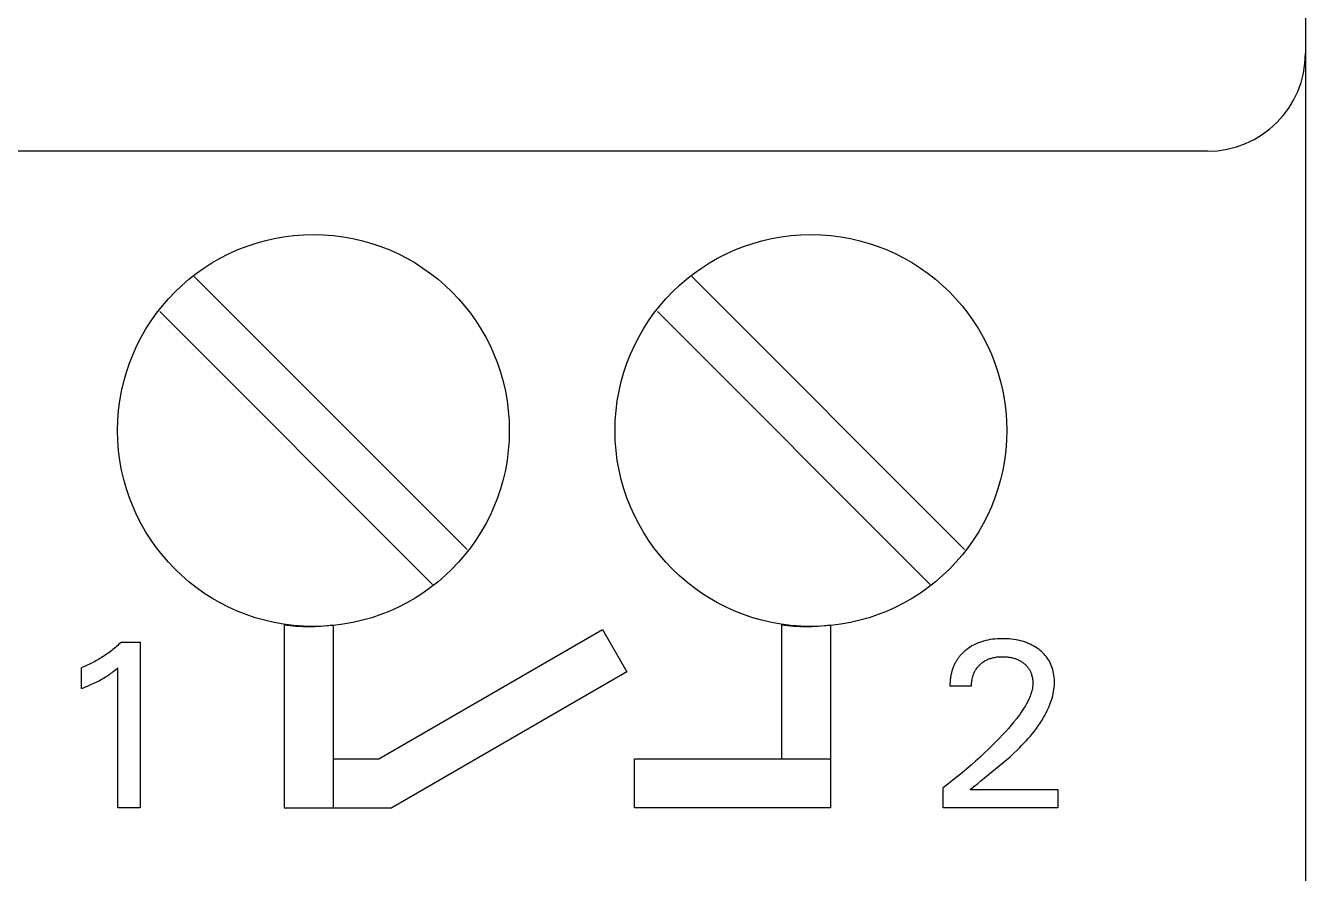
# Model space of a CAD drawing. Extents: x 0 to 420, y 0 to 297.
# Drawn here: x 181.23 to 194.3, y 163.63 to 172.28 of the extents above; entities that cross this region are included whole.
import ezdxf

# ---------------------------------------------------------------- set-up
doc = ezdxf.new("R2010")
doc.units = 0
doc.header["$LTSCALE"] = 23.1
doc.layers.add('10000_FRONT', color=7, linetype='CONTINUOUS')

msp = doc.modelspace()

# ---------------------------------------------------------------- linework, layer by layer
at = {"layer": '10000_FRONT', "color": 7, "linetype": 'CONTINUOUS'}
for p, q in [((194.3, 249), (194.3, 161)), ((193.3, 171), (159.8, 171)), ((185.738, 166.936), (182.953, 169.721)), ((190.818, 166.936), (188.033, 169.721)), ((182.602, 169.364), (185.387, 166.579)), ((187.682, 169.364), (190.467, 166.579)), ((183.87, 166.166), (183.87, 164.3)), ((184.37, 166.166), (184.37, 164.3)), ((188.95, 166.166), (188.95, 164.8)), ((189.45, 166.166), (189.45, 164.3)), ((182.207, 165.99), (182.195, 165.979)), ((182.207, 165.99), (182.4, 165.99)), ((182.4, 165.99), (182.4, 164.3)), ((184.836, 164.8), (187.12, 166.119)), ((187.12, 166.119), (187.37, 165.686)), ((190.993, 165.995), (190.972, 165.988)), ((191.014, 166.001), (190.993, 165.995)), ((191.035, 166.007), (191.014, 166.001)), ((191.057, 166.012), (191.035, 166.007)), ((191.081, 166.016), (191.057, 166.012)), ((191.106, 166.019), (191.081, 166.016)), ((191.13, 166.022), (191.106, 166.019)), ((191.154, 166.024), (191.13, 166.022)), ((191.179, 166.025), (191.154, 166.024)), ((191.204, 166.025), (191.179, 166.025)), ((191.228, 166.025), (191.204, 166.025)), ((191.252, 166.024), (191.228, 166.025)), ((191.275, 166.023), (191.252, 166.024)), ((191.299, 166.02), (191.275, 166.023)), ((191.323, 166.017), (191.299, 166.02)), ((191.347, 166.013), (191.323, 166.017)), ((191.368, 166.009), (191.347, 166.013)), ((191.389, 166.004), (191.368, 166.009)), ((191.41, 165.999), (191.389, 166.004)), ((191.43, 165.992), (191.41, 165.999)), ((191.451, 165.985), (191.43, 165.992)), ((182.057, 165.866), (182.043, 165.857)), ((182.07, 165.875), (182.057, 165.866)), ((182.083, 165.885), (182.07, 165.875)), ((182.096, 165.895), (182.083, 165.885)), ((182.109, 165.905), (182.096, 165.895)), ((182.122, 165.915), (182.109, 165.905)), ((182.134, 165.925), (182.122, 165.915)), ((182.147, 165.935), (182.134, 165.925)), ((182.159, 165.946), (182.147, 165.935)), ((182.171, 165.957), (182.159, 165.946)), ((182.183, 165.968), (182.171, 165.957)), ((182.195, 165.979), (182.183, 165.968)), ((190.783, 165.863), (190.777, 165.857)), ((190.788, 165.869), (190.783, 165.863)), ((190.794, 165.875), (190.788, 165.869)), ((190.8, 165.88), (190.794, 165.875)), ((190.806, 165.886), (190.8, 165.88)), ((190.812, 165.892), (190.806, 165.886)), ((190.818, 165.897), (190.812, 165.892)), ((190.824, 165.902), (190.818, 165.897)), ((190.841, 165.916), (190.824, 165.902)), ((190.858, 165.928), (190.841, 165.916)), ((190.875, 165.94), (190.858, 165.928)), ((190.893, 165.951), (190.875, 165.94)), ((190.912, 165.961), (190.893, 165.951)), ((190.931, 165.971), (190.912, 165.961)), ((190.951, 165.98), (190.931, 165.971)), ((190.972, 165.988), (190.951, 165.98)), ((191.471, 165.977), (191.451, 165.985)), ((191.489, 165.969), (191.471, 165.977)), ((191.507, 165.96), (191.489, 165.969)), ((191.525, 165.95), (191.507, 165.96)), ((191.543, 165.94), (191.525, 165.95)), ((191.559, 165.929), (191.543, 165.94)), ((191.576, 165.917), (191.559, 165.929)), ((191.59, 165.906), (191.576, 165.917)), ((191.604, 165.894), (191.59, 165.906)), ((191.618, 165.881), (191.604, 165.894)), ((191.631, 165.868), (191.618, 165.881)), ((191.643, 165.854), (191.631, 165.868)), ((181.815, 165.735), (181.8, 165.729)), ((181.8, 165.517), (181.8, 165.729)), ((181.83, 165.741), (181.815, 165.735)), ((181.845, 165.747), (181.83, 165.741)), ((181.86, 165.754), (181.845, 165.747)), ((181.875, 165.761), (181.86, 165.754)), ((181.889, 165.768), (181.875, 165.761)), ((181.904, 165.775), (181.889, 165.768)), ((181.918, 165.782), (181.904, 165.775)), ((181.933, 165.79), (181.918, 165.782)), ((181.947, 165.798), (181.933, 165.79)), ((181.961, 165.805), (181.947, 165.798)), ((181.975, 165.814), (181.961, 165.805)), ((181.989, 165.822), (181.975, 165.814)), ((182.003, 165.83), (181.989, 165.822)), ((182.016, 165.839), (182.003, 165.83)), ((182.03, 165.848), (182.016, 165.839)), ((182.043, 165.857), (182.03, 165.848)), ((182.154, 165.713), (182.172, 165.728)), ((182.172, 164.3), (182.172, 165.728)), ((190.703, 165.734), (190.7, 165.726)), ((190.707, 165.742), (190.703, 165.734)), ((190.71, 165.75), (190.707, 165.742)), ((190.714, 165.758), (190.71, 165.75)), ((190.717, 165.766), (190.714, 165.758)), ((190.721, 165.774), (190.717, 165.766)), ((190.725, 165.782), (190.721, 165.774)), ((190.729, 165.789), (190.725, 165.782)), ((190.734, 165.797), (190.729, 165.789)), ((190.738, 165.804), (190.734, 165.797)), ((190.743, 165.811), (190.738, 165.804)), ((190.747, 165.818), (190.743, 165.811)), ((190.752, 165.825), (190.747, 165.818)), ((190.757, 165.831), (190.752, 165.825)), ((190.762, 165.838), (190.757, 165.831)), ((190.767, 165.844), (190.762, 165.838)), ((190.772, 165.85), (190.767, 165.844)), ((190.777, 165.857), (190.772, 165.85)), ((190.943, 165.723), (190.948, 165.73)), ((190.948, 165.73), (190.953, 165.736)), ((190.953, 165.736), (190.959, 165.743)), ((190.959, 165.743), (190.964, 165.749)), ((190.964, 165.749), (190.97, 165.755)), ((190.97, 165.755), (190.977, 165.761)), ((190.977, 165.761), (190.984, 165.768)), ((190.984, 165.768), (190.991, 165.774)), ((190.991, 165.774), (190.999, 165.78)), ((190.999, 165.78), (191.007, 165.786)), ((191.007, 165.786), (191.015, 165.792)), ((191.015, 165.792), (191.023, 165.797)), ((191.023, 165.797), (191.031, 165.802)), ((191.031, 165.802), (191.04, 165.806)), ((191.04, 165.806), (191.049, 165.811)), ((191.049, 165.811), (191.058, 165.815)), ((191.058, 165.815), (191.068, 165.819)), ((191.068, 165.819), (191.077, 165.822)), ((191.077, 165.822), (191.087, 165.825)), ((191.087, 165.825), (191.096, 165.828)), ((191.096, 165.828), (191.106, 165.831)), ((191.106, 165.831), (191.116, 165.833)), ((191.116, 165.833), (191.127, 165.835)), ((191.127, 165.835), (191.137, 165.837)), ((191.137, 165.837), (191.148, 165.839)), ((191.148, 165.839), (191.159, 165.84)), ((191.159, 165.84), (191.17, 165.841)), ((191.17, 165.841), (191.181, 165.842)), ((191.181, 165.842), (191.193, 165.842)), ((191.193, 165.842), (191.204, 165.842)), ((191.204, 165.842), (191.216, 165.842)), ((191.216, 165.842), (191.228, 165.842)), ((191.228, 165.842), (191.241, 165.841)), ((191.241, 165.841), (191.253, 165.84)), ((191.253, 165.84), (191.265, 165.838)), ((191.265, 165.838), (191.277, 165.837)), ((191.277, 165.837), (191.289, 165.835)), ((191.289, 165.835), (191.299, 165.833)), ((191.299, 165.833), (191.308, 165.83)), ((191.308, 165.83), (191.318, 165.828)), ((191.318, 165.828), (191.327, 165.825)), ((191.327, 165.825), (191.336, 165.822)), ((191.336, 165.822), (191.345, 165.819)), ((191.345, 165.819), (191.354, 165.815)), ((191.354, 165.815), (191.363, 165.812)), ((191.363, 165.812), (191.371, 165.808)), ((191.371, 165.808), (191.38, 165.804)), ((191.38, 165.804), (191.388, 165.799)), ((191.388, 165.799), (191.395, 165.795)), ((191.395, 165.795), (191.403, 165.79)), ((191.403, 165.79), (191.411, 165.785)), ((191.411, 165.785), (191.418, 165.779)), ((191.418, 165.779), (191.425, 165.773)), ((191.425, 165.773), (191.432, 165.768)), ((191.432, 165.768), (191.438, 165.762)), ((191.438, 165.762), (191.444, 165.757)), ((191.444, 165.757), (191.45, 165.751)), ((191.45, 165.751), (191.456, 165.744)), ((191.456, 165.744), (191.461, 165.738)), ((191.461, 165.738), (191.466, 165.731)), ((191.466, 165.731), (191.471, 165.725)), ((191.655, 165.84), (191.643, 165.854)), ((191.666, 165.825), (191.655, 165.84)), ((191.676, 165.81), (191.666, 165.825)), ((191.685, 165.795), (191.676, 165.81)), ((191.693, 165.779), (191.685, 165.795)), ((191.701, 165.762), (191.693, 165.779)), ((191.708, 165.746), (191.701, 165.762)), ((191.714, 165.729), (191.708, 165.746)), ((191.719, 165.711), (191.714, 165.729)), ((181.965, 165.59), (181.98, 165.597)), ((181.98, 165.597), (181.994, 165.605)), ((181.994, 165.605), (182.007, 165.612)), ((182.007, 165.612), (182.02, 165.62)), ((182.02, 165.62), (182.033, 165.627)), ((182.033, 165.627), (182.045, 165.635)), ((182.045, 165.635), (182.058, 165.643)), ((182.058, 165.643), (182.07, 165.651)), ((182.07, 165.651), (182.081, 165.658)), ((182.081, 165.658), (182.091, 165.665)), ((182.091, 165.665), (182.102, 165.673)), ((182.102, 165.673), (182.113, 165.681)), ((182.113, 165.681), (182.124, 165.69)), ((182.124, 165.69), (182.136, 165.698)), ((182.136, 165.698), (182.154, 165.713)), ((187.37, 165.686), (184.97, 164.3)), ((190.672, 165.598), (190.671, 165.589)), ((190.673, 165.608), (190.672, 165.598)), ((190.674, 165.618), (190.673, 165.608)), ((190.675, 165.627), (190.674, 165.618)), ((190.677, 165.637), (190.675, 165.627)), ((190.679, 165.646), (190.677, 165.637)), ((190.68, 165.656), (190.679, 165.646)), ((190.682, 165.665), (190.68, 165.656)), ((190.685, 165.675), (190.682, 165.665)), ((190.687, 165.684), (190.685, 165.675)), ((190.689, 165.692), (190.687, 165.684)), ((190.692, 165.701), (190.689, 165.692)), ((190.694, 165.709), (190.692, 165.701)), ((190.697, 165.718), (190.694, 165.709)), ((190.7, 165.726), (190.697, 165.718)), ((190.894, 165.595), (190.896, 165.606)), ((190.896, 165.606), (190.898, 165.617)), ((190.898, 165.617), (190.9, 165.628)), ((190.9, 165.628), (190.902, 165.636)), ((190.902, 165.636), (190.905, 165.645)), ((190.905, 165.645), (190.907, 165.653)), ((190.907, 165.653), (190.91, 165.661)), ((190.91, 165.661), (190.913, 165.669)), ((190.913, 165.669), (190.917, 165.678)), ((190.917, 165.678), (190.92, 165.686)), ((190.92, 165.686), (190.924, 165.693)), ((190.924, 165.693), (190.929, 165.701)), ((190.929, 165.701), (190.933, 165.708)), ((190.933, 165.708), (190.938, 165.716)), ((190.938, 165.716), (190.943, 165.723)), ((191.471, 165.725), (191.476, 165.718)), ((191.476, 165.718), (191.481, 165.71)), ((191.481, 165.71), (191.485, 165.703)), ((191.485, 165.703), (191.489, 165.696)), ((191.489, 165.696), (191.492, 165.688)), ((191.492, 165.688), (191.496, 165.68)), ((191.496, 165.68), (191.499, 165.672)), ((191.499, 165.672), (191.502, 165.664)), ((191.502, 165.664), (191.504, 165.656)), ((191.504, 165.656), (191.507, 165.648)), ((191.507, 165.648), (191.509, 165.639)), ((191.509, 165.639), (191.511, 165.63)), ((191.511, 165.63), (191.513, 165.621)), ((191.513, 165.621), (191.514, 165.612)), ((191.514, 165.612), (191.515, 165.602)), ((191.515, 165.602), (191.516, 165.593)), ((191.725, 165.692), (191.719, 165.711)), ((191.729, 165.673), (191.725, 165.692)), ((191.732, 165.653), (191.729, 165.673)), ((191.735, 165.634), (191.732, 165.653)), ((191.736, 165.614), (191.735, 165.634)), ((191.737, 165.594), (191.736, 165.614)), ((181.8, 165.517), (181.821, 165.525)), ((181.821, 165.525), (181.842, 165.534)), ((181.842, 165.534), (181.863, 165.542)), ((181.863, 165.542), (181.884, 165.551)), ((181.884, 165.551), (181.904, 165.561)), ((181.904, 165.561), (181.92, 165.568)), ((181.92, 165.568), (181.935, 165.575)), ((181.935, 165.575), (181.95, 165.582)), ((181.95, 165.582), (181.965, 165.59)), ((190.671, 165.579), (190.67, 165.57)), ((190.67, 165.57), (190.67, 165.56)), ((190.67, 165.56), (190.67, 165.55)), ((190.67, 165.55), (190.67, 165.541)), ((190.89, 165.541), (190.67, 165.541)), ((190.671, 165.589), (190.671, 165.579)), ((190.89, 165.552), (190.891, 165.563)), ((190.89, 165.541), (190.89, 165.552)), ((190.891, 165.574), (190.892, 165.584)), ((190.891, 165.563), (190.891, 165.574)), ((190.892, 165.584), (190.894, 165.595)), ((191.5, 165.469), (191.494, 165.453)), ((191.504, 165.485), (191.5, 165.469)), ((191.508, 165.5), (191.504, 165.485)), ((191.512, 165.516), (191.508, 165.5)), ((191.514, 165.533), (191.512, 165.516)), ((191.516, 165.549), (191.514, 165.533)), ((191.516, 165.593), (191.517, 165.584)), ((191.517, 165.565), (191.516, 165.549)), ((191.517, 165.584), (191.517, 165.574)), ((191.517, 165.574), (191.517, 165.565)), ((191.724, 165.463), (191.728, 165.485)), ((191.728, 165.485), (191.732, 165.507)), ((191.732, 165.507), (191.735, 165.53)), ((191.735, 165.53), (191.737, 165.552)), ((191.737, 165.575), (191.737, 165.594)), ((191.737, 165.552), (191.737, 165.575)), ((191.44, 165.339), (191.426, 165.317)), ((191.452, 165.361), (191.44, 165.339)), ((191.464, 165.384), (191.452, 165.361)), ((191.476, 165.407), (191.464, 165.384)), ((191.482, 165.422), (191.476, 165.407)), ((191.489, 165.438), (191.482, 165.422)), ((191.494, 165.453), (191.489, 165.438)), ((191.682, 165.333), (191.69, 165.354)), ((191.69, 165.354), (191.698, 165.375)), ((191.698, 165.375), (191.706, 165.397)), ((191.706, 165.397), (191.713, 165.419)), ((191.713, 165.419), (191.719, 165.441)), ((191.719, 165.441), (191.724, 165.463)), ((191.352, 165.212), (191.324, 165.177)), ((191.368, 165.233), (191.352, 165.212)), ((191.383, 165.253), (191.368, 165.233)), ((191.398, 165.274), (191.383, 165.253)), ((191.412, 165.295), (191.398, 165.274)), ((191.426, 165.317), (191.412, 165.295)), ((191.608, 165.192), (191.626, 165.221)), ((191.626, 165.221), (191.642, 165.25)), ((191.642, 165.25), (191.652, 165.27)), ((191.652, 165.27), (191.663, 165.291)), ((191.663, 165.291), (191.672, 165.312)), ((191.672, 165.312), (191.682, 165.333)), ((191.237, 165.076), (191.207, 165.044)), ((191.267, 165.11), (191.237, 165.076)), ((191.296, 165.143), (191.267, 165.11)), ((191.324, 165.177), (191.296, 165.143)), ((191.513, 165.057), (191.533, 165.083)), ((191.533, 165.083), (191.553, 165.11)), ((191.553, 165.11), (191.572, 165.137)), ((191.572, 165.137), (191.591, 165.164)), ((191.591, 165.164), (191.608, 165.192)), ((191.146, 164.98), (191.104, 164.938)), ((191.177, 165.011), (191.146, 164.98)), ((191.207, 165.044), (191.177, 165.011)), ((191.402, 164.934), (191.425, 164.958)), ((191.425, 164.958), (191.448, 164.982)), ((191.448, 164.982), (191.47, 165.007)), ((191.47, 165.007), (191.492, 165.032)), ((191.492, 165.032), (191.513, 165.057)), ((190.977, 164.817), (190.932, 164.776)), ((191.02, 164.857), (190.977, 164.817)), ((191.062, 164.897), (191.02, 164.857)), ((191.104, 164.938), (191.062, 164.897)), ((191.248, 164.789), (191.284, 164.821)), ((191.284, 164.821), (191.32, 164.854)), ((191.32, 164.854), (191.355, 164.887)), ((191.355, 164.887), (191.379, 164.91)), ((191.379, 164.91), (191.402, 164.934)), ((184.37, 164.8), (184.836, 164.8)), ((187.45, 164.3), (187.45, 164.8)), ((187.45, 164.8), (189.45, 164.8)), ((190.841, 164.697), (190.795, 164.658)), ((190.887, 164.736), (190.841, 164.697)), ((190.932, 164.776), (190.887, 164.736)), ((191.099, 164.666), (191.136, 164.696)), ((191.136, 164.696), (191.174, 164.727)), ((191.174, 164.727), (191.211, 164.758)), ((191.211, 164.758), (191.248, 164.789)), ((190.698, 164.58), (190.649, 164.541)), ((190.747, 164.619), (190.698, 164.58)), ((190.795, 164.658), (190.747, 164.619)), ((190.95, 164.545), (190.987, 164.575)), ((190.987, 164.575), (191.061, 164.635)), ((191.061, 164.635), (191.099, 164.666)), ((190.649, 164.541), (190.6, 164.504)), ((190.6, 164.3), (190.6, 164.504)), ((190.877, 164.486), (190.913, 164.516)), ((190.877, 164.486), (191.772, 164.486)), ((190.913, 164.516), (190.95, 164.545)), ((191.772, 164.486), (191.772, 164.3)), ((182.4, 164.3), (182.172, 164.3)), ((183.87, 164.3), (184.97, 164.3)), ((189.45, 164.3), (187.45, 164.3)), ((191.772, 164.3), (190.6, 164.3))]:
    msp.add_line(p, q, dxfattribs=at)
for centre in [(184.17, 168.15), (189.25, 168.15)]:
    msp.add_circle(centre, 2, dxfattribs=at)
for centre, radius, start, end in [((193.3, 172), 1, 270, 360), ((184.12, 168.15), 2, 262.8192, 277.1808), ((189.2, 168.15), 2, 262.8192, 277.1808)]:
    msp.add_arc(centre, radius, start, end, dxfattribs=at)

doc.saveas('drawing.dxf')
